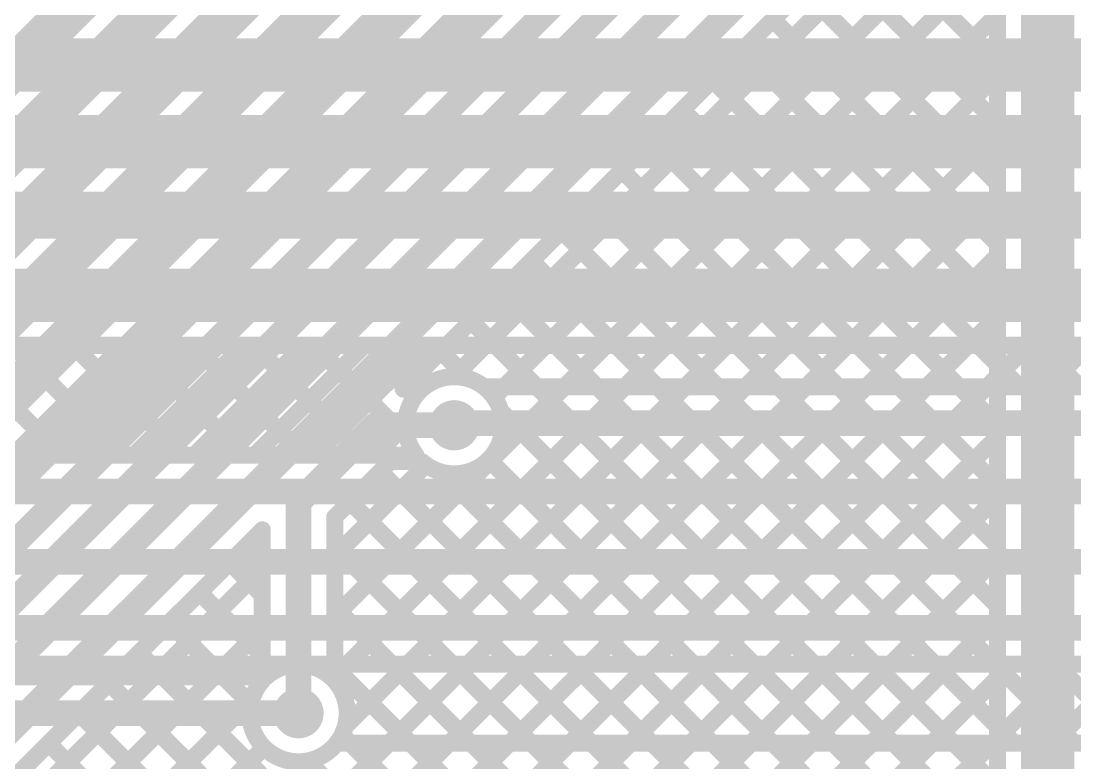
# Model space of a CAD drawing. Header units: millimetres. Extents: x 0 to 214, y 0 to 214.
# Drawn here: x 4.466 to 4.9598, y 2.4907 to 2.8385 of the extents above; entities that cross this region are included whole.
import ezdxf

# ---------------------------------------------------------------- set-up
doc = ezdxf.new("R2010")
doc.units = ezdxf.units.MM
doc.header["$MEASUREMENT"] = 0
for name, color, linetype in [('BottomLayer', 5, 'Continuous'), ('BottomSolder', 6, 'Continuous'), ('TopLayer', 1, 'Continuous'), ('TopSolder', 216, 'Continuous'), ('ViaHoleLayer', 16, 'Continuous')]:
    doc.layers.add(name, color=color, linetype=linetype)

msp = doc.modelspace()

# ---------------------------------------------------------------- hatches: boundary and pattern name
at = {"layer": 'BottomLayer'}
h = msp.add_hatch(color=5, dxfattribs=at)
edge = h.paths.add_edge_path()
edge.add_arc((4.669, 2.649), 0.01181, 0, 360)
h = msp.add_hatch(color=5, dxfattribs=at)
edge = h.paths.add_edge_path()
edge.add_arc((4.596, 2.514), 0.01181, 0, 360)
at = {"layer": 'BottomSolder'}
h = msp.add_hatch(color=6, dxfattribs=at)
edge = h.paths.add_edge_path()
edge.add_arc((4.669, 2.649), 0.00991, 0, 360)
h = msp.add_hatch(color=6, dxfattribs=at)
edge = h.paths.add_edge_path()
edge.add_arc((4.596, 2.514), 0.00991, 0, 360)
at = {"layer": 'TopLayer'}
h = msp.add_hatch(color=1, dxfattribs=at)
edge = h.paths.add_edge_path()
edge.add_arc((4.669, 2.649), 0.01181, 0, 360)
h = msp.add_hatch(color=1, dxfattribs=at)
edge = h.paths.add_edge_path()
edge.add_arc((4.596, 2.514), 0.01181, 0, 360)
at = {"layer": 'TopSolder'}
h = msp.add_hatch(color=216, dxfattribs=at)
edge = h.paths.add_edge_path()
edge.add_arc((4.669, 2.649), 0.00991, 0, 360)
h = msp.add_hatch(color=216, dxfattribs=at)
edge = h.paths.add_edge_path()
edge.add_arc((4.596, 2.514), 0.00991, 0, 360)
at = {"layer": 'ViaHoleLayer'}
h = msp.add_hatch(color=16, dxfattribs=at)
edge = h.paths.add_edge_path()
edge.add_arc((4.669, 2.649), 0.00591, 0, 360)
h = msp.add_hatch(color=16, dxfattribs=at)
edge = h.paths.add_edge_path()
edge.add_arc((4.596, 2.514), 0.00591, 0, 360)

# ---------------------------------------------------------------- linework, layer by layer
at = {"layer": 'BottomLayer'}
for points, const_width in [([(3.664, 2.818), (5.666, 2.818)], 0.025), ([(3.652, 2.782), (5.649, 2.782)], 0.025), ([(3.6325, 2.7475), (5.4035, 2.7475)], 0.022), ([(3.647, 2.71), (5.274, 2.71)], 0.025), ([(3.65673, 2.6865), (5.26427, 2.6865)], 0.008), ([(4.43366, 2.6865), (4.48516, 2.635)], 0.008), ([(4.43405, 2.635), (4.48555, 2.6865)], 0.008), ([(4.46195, 2.6865), (4.51345, 2.635)], 0.008), ([(4.46234, 2.635), (4.51384, 2.6865)], 0.008), ([(4.49023, 2.6865), (4.54173, 2.635)], 0.008), ([(4.49062, 2.635), (4.54212, 2.6865)], 0.008), ([(4.51851, 2.6865), (4.57001, 2.635)], 0.008), ([(4.51891, 2.635), (4.57041, 2.6865)], 0.008), ([(4.5468, 2.6865), (4.5983, 2.635)], 0.008), ([(4.54719, 2.635), (4.59869, 2.6865)], 0.008), ([(4.57508, 2.6865), (4.62658, 2.635)], 0.008), ([(4.57547, 2.635), (4.62697, 2.6865)], 0.008), ([(4.60337, 2.6865), (4.64704, 2.64283)], 0.008), ([(4.60376, 2.635), (4.65526, 2.6865)], 0.008), ([(4.63165, 2.6865), (4.65295, 2.66521)], 0.008), ([(4.65994, 2.6865), (4.6756, 2.67084)], 0.008), ([(4.66885, 2.67181), (4.68354, 2.6865)], 0.008), ([(4.68822, 2.6865), (4.70772, 2.667)], 0.008), ([(4.69233, 2.667), (4.71183, 2.6865)], 0.008), ([(4.7165, 2.6865), (4.736, 2.667)], 0.008), ([(4.72061, 2.667), (4.74011, 2.6865)], 0.008), ([(4.74479, 2.6865), (4.76429, 2.667)], 0.008), ([(4.7489, 2.667), (4.7684, 2.6865)], 0.008), ([(4.77307, 2.6865), (4.79257, 2.667)], 0.008), ([(4.77718, 2.667), (4.79668, 2.6865)], 0.008), ([(4.80136, 2.6865), (4.82086, 2.667)], 0.008), ([(4.80546, 2.667), (4.82496, 2.6865)], 0.008), ([(4.82964, 2.6865), (4.84914, 2.667)], 0.008), ([(4.83375, 2.667), (4.85325, 2.6865)], 0.008), ([(4.85793, 2.6865), (4.87743, 2.667)], 0.008), ([(4.86203, 2.667), (4.88153, 2.6865)], 0.008), ([(4.88621, 2.6865), (4.90571, 2.667)], 0.008), ([(4.89032, 2.667), (4.90982, 2.6865)], 0.008), ([(4.91449, 2.6865), (4.93399, 2.667)], 0.008), ([(4.9186, 2.667), (4.9381, 2.6865)], 0.008), ([(4.94278, 2.6865), (4.96228, 2.667)], 0.008), ([(4.94689, 2.667), (4.96639, 2.6865)], 0.008), ([(4.68301, 2.667), (4.97329, 2.667)], 0.008), ([(4.63204, 2.635), (4.64619, 2.64915)], 0.008), ([(4.669, 2.65), (4.9885, 2.65)], 0.012), ([(4.125, 2.635), (4.65099, 2.635)], 0.008), ([(4.125, 2.618), (4.998, 2.618)], 0.012), ([(4.125, 2.585), (5.0077, 2.585)], 0.012), ([(4.131, 2.554), (5.018, 2.554)], 0.012), ([(4.13804, 2.537), (5.018, 2.537)], 0.008), ([(4.47002, 2.537), (4.47602, 2.531)], 0.008), ([(4.47147, 2.531), (4.47747, 2.537)], 0.008), ([(4.49831, 2.537), (4.50431, 2.531)], 0.008), ([(4.49976, 2.531), (4.50576, 2.537)], 0.008), ([(4.52659, 2.537), (4.53259, 2.531)], 0.008), ([(4.52804, 2.531), (4.53404, 2.537)], 0.008), ([(4.55488, 2.537), (4.56088, 2.531)], 0.008), ([(4.55633, 2.531), (4.56233, 2.537)], 0.008), ([(4.58316, 2.537), (4.58577, 2.53439)], 0.008), ([(4.61145, 2.537), (4.64845, 2.5)], 0.008), ([(4.61208, 2.53018), (4.6189, 2.537)], 0.008), ([(4.61794, 2.50776), (4.64718, 2.537)], 0.008), ([(4.63846, 2.5), (4.67546, 2.537)], 0.008), ([(4.63973, 2.537), (4.67673, 2.5)], 0.008), ([(4.66675, 2.5), (4.70375, 2.537)], 0.008), ([(4.66801, 2.537), (4.70501, 2.5)], 0.008), ([(4.69503, 2.5), (4.73203, 2.537)], 0.008), ([(4.6963, 2.537), (4.7333, 2.5)], 0.008), ([(4.72332, 2.5), (4.76032, 2.537)], 0.008), ([(4.72458, 2.537), (4.76158, 2.5)], 0.008), ([(4.7516, 2.5), (4.7886, 2.537)], 0.008), ([(4.75287, 2.537), (4.78987, 2.5)], 0.008), ([(4.77989, 2.5), (4.81689, 2.537)], 0.008), ([(4.78115, 2.537), (4.81815, 2.5)], 0.008), ([(4.80817, 2.5), (4.84517, 2.537)], 0.008), ([(4.80944, 2.537), (4.84644, 2.5)], 0.008), ([(4.83645, 2.5), (4.87345, 2.537)], 0.008), ([(4.83772, 2.537), (4.87472, 2.5)], 0.008), ([(4.86474, 2.5), (4.90174, 2.537)], 0.008), ([(4.866, 2.537), (4.903, 2.5)], 0.008), ([(4.89302, 2.5), (4.93002, 2.537)], 0.008), ([(4.89429, 2.537), (4.93129, 2.5)], 0.008), ([(4.92131, 2.5), (4.95831, 2.537)], 0.008), ([(4.92257, 2.537), (4.95957, 2.5)], 0.008), ([(4.94959, 2.5), (4.98659, 2.537)], 0.008), ([(4.95086, 2.537), (4.98786, 2.5)], 0.008), ([(4.13204, 2.531), (4.58079, 2.531)], 0.008), ([(4.13, 2.514), (4.596, 2.514)], 0.012), ([(4.61401, 2.5), (5.05896, 2.5)], 0.008), ([(4.61639, 2.50377), (4.62016, 2.5)], 0.008)]:
    msp.add_lwpolyline(points, dxfattribs=dict(at, const_width=const_width))
for points, const_width in [([(4.48355, 2.6865, 1), (4.48755, 2.6865, 1)], 0.004), ([(4.48823, 2.6865, 1), (4.49223, 2.6865, 1)], 0.004), ([(4.51184, 2.6865, 1), (4.51584, 2.6865, 1)], 0.004), ([(4.51651, 2.6865, 1), (4.52051, 2.6865, 1)], 0.004), ([(4.54012, 2.6865, 1), (4.54412, 2.6865, 1)], 0.004), ([(4.5448, 2.6865, 1), (4.5488, 2.6865, 1)], 0.004), ([(4.56841, 2.6865, 1), (4.57241, 2.6865, 1)], 0.004), ([(4.57308, 2.6865, 1), (4.57708, 2.6865, 1)], 0.004), ([(4.59669, 2.6865, 1), (4.60069, 2.6865, 1)], 0.004), ([(4.60137, 2.6865, 1), (4.60537, 2.6865, 1)], 0.004), ([(4.62497, 2.6865, 1), (4.62897, 2.6865, 1)], 0.004), ([(4.62965, 2.6865, 1), (4.63365, 2.6865, 1)], 0.004), ([(4.65326, 2.6865, 1), (4.65726, 2.6865, 1)], 0.004), ([(4.65794, 2.6865, 1), (4.66194, 2.6865, 1)], 0.004), ([(4.68154, 2.6865, 1), (4.68554, 2.6865, 1)], 0.004), ([(4.68622, 2.6865, 1), (4.69022, 2.6865, 1)], 0.004), ([(4.70983, 2.6865, 1), (4.71383, 2.6865, 1)], 0.004), ([(4.7145, 2.6865, 1), (4.7185, 2.6865, 1)], 0.004), ([(4.73811, 2.6865, 1), (4.74211, 2.6865, 1)], 0.004), ([(4.74279, 2.6865, 1), (4.74679, 2.6865, 1)], 0.004), ([(4.7664, 2.6865, 1), (4.7704, 2.6865, 1)], 0.004), ([(4.77107, 2.6865, 1), (4.77507, 2.6865, 1)], 0.004), ([(4.79468, 2.6865, 1), (4.79868, 2.6865, 1)], 0.004), ([(4.79936, 2.6865, 1), (4.80336, 2.6865, 1)], 0.004), ([(4.82296, 2.6865, 1), (4.82696, 2.6865, 1)], 0.004), ([(4.82764, 2.6865, 1), (4.83164, 2.6865, 1)], 0.004), ([(4.85125, 2.6865, 1), (4.85525, 2.6865, 1)], 0.004), ([(4.85593, 2.6865, 1), (4.85993, 2.6865, 1)], 0.004), ([(4.87953, 2.6865, 1), (4.88353, 2.6865, 1)], 0.004), ([(4.88421, 2.6865, 1), (4.88821, 2.6865, 1)], 0.004), ([(4.90782, 2.6865, 1), (4.91182, 2.6865, 1)], 0.004), ([(4.91249, 2.6865, 1), (4.91649, 2.6865, 1)], 0.004), ([(4.9361, 2.6865, 1), (4.9401, 2.6865, 1)], 0.004), ([(4.94078, 2.6865, 1), (4.94478, 2.6865, 1)], 0.004), ([(4.66685, 2.67181, 1), (4.67085, 2.67181, 1)], 0.004), ([(4.6736, 2.67084, 1), (4.6776, 2.67084, 1)], 0.004), ([(4.65095, 2.66521, 1), (4.65495, 2.66521, 1)], 0.004), ([(4.68101, 2.667, 1), (4.68501, 2.667, 1)], 0.004), ([(4.68101, 2.667, 1), (4.68501, 2.667, 1)], 0.004), ([(4.69033, 2.667, 1), (4.69433, 2.667, 1)], 0.004), ([(4.70572, 2.667, 1), (4.70972, 2.667, 1)], 0.004), ([(4.71861, 2.667, 1), (4.72261, 2.667, 1)], 0.004), ([(4.734, 2.667, 1), (4.738, 2.667, 1)], 0.004), ([(4.7469, 2.667, 1), (4.7509, 2.667, 1)], 0.004), ([(4.76229, 2.667, 1), (4.76629, 2.667, 1)], 0.004), ([(4.77518, 2.667, 1), (4.77918, 2.667, 1)], 0.004), ([(4.79057, 2.667, 1), (4.79457, 2.667, 1)], 0.004), ([(4.80346, 2.667, 1), (4.80746, 2.667, 1)], 0.004), ([(4.81886, 2.667, 1), (4.82286, 2.667, 1)], 0.004), ([(4.83175, 2.667, 1), (4.83575, 2.667, 1)], 0.004), ([(4.84714, 2.667, 1), (4.85114, 2.667, 1)], 0.004), ([(4.86003, 2.667, 1), (4.86403, 2.667, 1)], 0.004), ([(4.87543, 2.667, 1), (4.87943, 2.667, 1)], 0.004), ([(4.88832, 2.667, 1), (4.89232, 2.667, 1)], 0.004), ([(4.90371, 2.667, 1), (4.90771, 2.667, 1)], 0.004), ([(4.9166, 2.667, 1), (4.9206, 2.667, 1)], 0.004), ([(4.93199, 2.667, 1), (4.93599, 2.667, 1)], 0.004), ([(4.94489, 2.667, 1), (4.94889, 2.667, 1)], 0.004), ([(4.96028, 2.667, 1), (4.96428, 2.667, 1)], 0.004), ([(4.64419, 2.64915, 1), (4.64819, 2.64915, 1)], 0.004), ([(4.666, 2.65, 1), (4.672, 2.65, 1)], 0.006), ([(4.64504, 2.64283, 1), (4.64904, 2.64283, 1)], 0.004), ([(4.46034, 2.635, 1), (4.46434, 2.635, 1)], 0.004), ([(4.48316, 2.635, 1), (4.48716, 2.635, 1)], 0.004), ([(4.48862, 2.635, 1), (4.49262, 2.635, 1)], 0.004), ([(4.51145, 2.635, 1), (4.51545, 2.635, 1)], 0.004), ([(4.51691, 2.635, 1), (4.52091, 2.635, 1)], 0.004), ([(4.53973, 2.635, 1), (4.54373, 2.635, 1)], 0.004), ([(4.54519, 2.635, 1), (4.54919, 2.635, 1)], 0.004), ([(4.56801, 2.635, 1), (4.57201, 2.635, 1)], 0.004), ([(4.57347, 2.635, 1), (4.57747, 2.635, 1)], 0.004), ([(4.5963, 2.635, 1), (4.6003, 2.635, 1)], 0.004), ([(4.60176, 2.635, 1), (4.60576, 2.635, 1)], 0.004), ([(4.62458, 2.635, 1), (4.62858, 2.635, 1)], 0.004), ([(4.63004, 2.635, 1), (4.63404, 2.635, 1)], 0.004), ([(4.64899, 2.635, 1), (4.65299, 2.635, 1)], 0.004), ([(4.64899, 2.635, 1), (4.65299, 2.635, 1)], 0.004), ([(4.46802, 2.537, 1), (4.47202, 2.537, 1)], 0.004), ([(4.47547, 2.537, 1), (4.47947, 2.537, 1)], 0.004), ([(4.49631, 2.537, 1), (4.50031, 2.537, 1)], 0.004), ([(4.50376, 2.537, 1), (4.50776, 2.537, 1)], 0.004), ([(4.52459, 2.537, 1), (4.52859, 2.537, 1)], 0.004), ([(4.53204, 2.537, 1), (4.53604, 2.537, 1)], 0.004), ([(4.55288, 2.537, 1), (4.55688, 2.537, 1)], 0.004), ([(4.56033, 2.537, 1), (4.56433, 2.537, 1)], 0.004), ([(4.58116, 2.537, 1), (4.58516, 2.537, 1)], 0.004), ([(4.60945, 2.537, 1), (4.61345, 2.537, 1)], 0.004), ([(4.6169, 2.537, 1), (4.6209, 2.537, 1)], 0.004), ([(4.63773, 2.537, 1), (4.64173, 2.537, 1)], 0.004), ([(4.64518, 2.537, 1), (4.64918, 2.537, 1)], 0.004), ([(4.66601, 2.537, 1), (4.67001, 2.537, 1)], 0.004), ([(4.67346, 2.537, 1), (4.67746, 2.537, 1)], 0.004), ([(4.6943, 2.537, 1), (4.6983, 2.537, 1)], 0.004), ([(4.70175, 2.537, 1), (4.70575, 2.537, 1)], 0.004), ([(4.72258, 2.537, 1), (4.72658, 2.537, 1)], 0.004), ([(4.73003, 2.537, 1), (4.73403, 2.537, 1)], 0.004), ([(4.75087, 2.537, 1), (4.75487, 2.537, 1)], 0.004), ([(4.75832, 2.537, 1), (4.76232, 2.537, 1)], 0.004), ([(4.77915, 2.537, 1), (4.78315, 2.537, 1)], 0.004), ([(4.7866, 2.537, 1), (4.7906, 2.537, 1)], 0.004), ([(4.80744, 2.537, 1), (4.81144, 2.537, 1)], 0.004), ([(4.81489, 2.537, 1), (4.81889, 2.537, 1)], 0.004), ([(4.83572, 2.537, 1), (4.83972, 2.537, 1)], 0.004), ([(4.84317, 2.537, 1), (4.84717, 2.537, 1)], 0.004), ([(4.864, 2.537, 1), (4.868, 2.537, 1)], 0.004), ([(4.87145, 2.537, 1), (4.87545, 2.537, 1)], 0.004), ([(4.89229, 2.537, 1), (4.89629, 2.537, 1)], 0.004), ([(4.89974, 2.537, 1), (4.90374, 2.537, 1)], 0.004), ([(4.92057, 2.537, 1), (4.92457, 2.537, 1)], 0.004), ([(4.92802, 2.537, 1), (4.93202, 2.537, 1)], 0.004), ([(4.94886, 2.537, 1), (4.95286, 2.537, 1)], 0.004), ([(4.95631, 2.537, 1), (4.96031, 2.537, 1)], 0.004), ([(4.46947, 2.531, 1), (4.47347, 2.531, 1)], 0.004), ([(4.47402, 2.531, 1), (4.47802, 2.531, 1)], 0.004), ([(4.49776, 2.531, 1), (4.50176, 2.531, 1)], 0.004), ([(4.50231, 2.531, 1), (4.50631, 2.531, 1)], 0.004), ([(4.52604, 2.531, 1), (4.53004, 2.531, 1)], 0.004), ([(4.53059, 2.531, 1), (4.53459, 2.531, 1)], 0.004), ([(4.55433, 2.531, 1), (4.55833, 2.531, 1)], 0.004), ([(4.55888, 2.531, 1), (4.56288, 2.531, 1)], 0.004), ([(4.57879, 2.531, 1), (4.58279, 2.531, 1)], 0.004), ([(4.57879, 2.531, 1), (4.58279, 2.531, 1)], 0.004), ([(4.58377, 2.53439, 1), (4.58777, 2.53439, 1)], 0.004), ([(4.61008, 2.53018, 1), (4.61408, 2.53018, 1)], 0.004), ([(4.593, 2.514, 1), (4.599, 2.514, 1)], 0.006), ([(4.61681, 2.514, 1), (4.62081, 2.514, 1)], 0.004), ([(4.61681, 2.514, 1), (4.62081, 2.514, 1)], 0.004), ([(4.61594, 2.50776, 1), (4.61994, 2.50776, 1)], 0.004), ([(4.61201, 2.5, 1), (4.61601, 2.5, 1)], 0.004), ([(4.61201, 2.5, 1), (4.61601, 2.5, 1)], 0.004), ([(4.61439, 2.50377, 1), (4.61839, 2.50377, 1)], 0.004), ([(4.61816, 2.5, 1), (4.62216, 2.5, 1)], 0.004), ([(4.63646, 2.5, 1), (4.64046, 2.5, 1)], 0.004), ([(4.64645, 2.5, 1), (4.65045, 2.5, 1)], 0.004), ([(4.66475, 2.5, 1), (4.66875, 2.5, 1)], 0.004), ([(4.67473, 2.5, 1), (4.67873, 2.5, 1)], 0.004), ([(4.69303, 2.5, 1), (4.69703, 2.5, 1)], 0.004), ([(4.70301, 2.5, 1), (4.70701, 2.5, 1)], 0.004), ([(4.72132, 2.5, 1), (4.72532, 2.5, 1)], 0.004), ([(4.7313, 2.5, 1), (4.7353, 2.5, 1)], 0.004), ([(4.7496, 2.5, 1), (4.7536, 2.5, 1)], 0.004), ([(4.75958, 2.5, 1), (4.76358, 2.5, 1)], 0.004), ([(4.77789, 2.5, 1), (4.78189, 2.5, 1)], 0.004), ([(4.78787, 2.5, 1), (4.79187, 2.5, 1)], 0.004), ([(4.80617, 2.5, 1), (4.81017, 2.5, 1)], 0.004), ([(4.81615, 2.5, 1), (4.82015, 2.5, 1)], 0.004), ([(4.83445, 2.5, 1), (4.83845, 2.5, 1)], 0.004), ([(4.84444, 2.5, 1), (4.84844, 2.5, 1)], 0.004), ([(4.86274, 2.5, 1), (4.86674, 2.5, 1)], 0.004), ([(4.87272, 2.5, 1), (4.87672, 2.5, 1)], 0.004), ([(4.89102, 2.5, 1), (4.89502, 2.5, 1)], 0.004), ([(4.901, 2.5, 1), (4.905, 2.5, 1)], 0.004), ([(4.91931, 2.5, 1), (4.92331, 2.5, 1)], 0.004), ([(4.92929, 2.5, 1), (4.93329, 2.5, 1)], 0.004), ([(4.94759, 2.5, 1), (4.95159, 2.5, 1)], 0.004), ([(4.95757, 2.5, 1), (4.96157, 2.5, 1)], 0.004)]:
    msp.add_lwpolyline(points, format="xyb", close=True, dxfattribs=dict(at, const_width=const_width))
at = {"layer": 'BottomLayer', "const_width": 0.008}
for points in [[(4.65099, 2.635, -0.882853), (4.68301, 2.667)], [(4.58079, 2.531, -0.648286), (4.61881, 2.514)], [(4.61881, 2.514, -0.166716), (4.61401, 2.5)]]:
    msp.add_lwpolyline(points, format="xyb", dxfattribs=at)
at = {"layer": 'TopLayer'}
for points, const_width in [([(4.4315, 2.824), (5.589, 3.9815)], 0.02), ([(4.43868, 2.793), (5.626, 3.98032)], 0.02), ([(4.44387, 2.76), (5.47787, 3.794)], 0.02), ([(4.42967, 2.70762), (5.48805, 3.766)], 0.02), ([(4.40224, 2.642), (5.49924, 3.739)], 0.02), ([(4.40142, 2.603), (5.51042, 3.712)], 0.02), ([(4.3956, 2.559), (5.5216, 3.685)], 0.02), ([(4.28913, 2.42), (5.53013, 3.661)], 0.012), ([(4.288, 2.392), (5.52378, 3.62778)], 0.012), ([(4.255, 2.33), (4.941, 3.016)], 0.012), ([(4.257, 2.302), (4.942, 2.987)], 0.012), ([(4.64504, 2.666), (4.94904, 2.97)], 0.008), ([(4.947, 2.451), (4.947, 2.9317)], 0.025), ([(4.9235, 2.451), (4.9235, 2.9317)], 0.008), ([(4.66885, 2.67181), (4.9235, 2.92646)], 0.008), ([(4.68757, 2.66224), (4.9235, 2.89817)], 0.008), ([(4.86073, 2.88169), (4.9235, 2.81892)], 0.008), ([(4.613, 2.55939), (4.9235, 2.86989)], 0.008), ([(4.84659, 2.86755), (4.9235, 2.79063)], 0.008), ([(4.83244, 2.8534), (4.9235, 2.76235)], 0.008), ([(4.613, 2.5311), (4.9235, 2.8416)], 0.008), ([(4.8183, 2.83926), (4.9235, 2.73406)], 0.008), ([(4.80416, 2.82512), (4.9235, 2.70578)], 0.008), ([(4.61794, 2.50776), (4.9235, 2.81332)], 0.008), ([(4.79002, 2.81098), (4.9235, 2.67749)], 0.008), ([(4.77588, 2.79683), (4.9235, 2.64921)], 0.008), ([(3.97757, 1.8391), (4.9235, 2.78504)], 0.008), ([(4.76173, 2.78269), (4.9235, 2.62093)], 0.008), ([(4.74759, 2.76855), (4.9235, 2.59264)], 0.008), ([(4.00585, 1.8391), (4.9235, 2.75675)], 0.008), ([(4.73345, 2.75441), (4.9235, 2.56436)], 0.008), ([(4.71931, 2.74027), (4.9235, 2.53607)], 0.008), ([(4.03414, 1.8391), (4.9235, 2.72847)], 0.008), ([(4.70517, 2.72612), (4.9235, 2.50779)], 0.008), ([(4.69102, 2.71198), (4.9235, 2.4795)], 0.008), ([(4.06242, 1.8391), (4.9235, 2.70018)], 0.008), ([(4.67688, 2.69784), (4.9235, 2.45122)], 0.008), ([(4.66274, 2.6837), (4.6756, 2.67084)], 0.008), ([(4.09071, 1.8391), (4.9235, 2.6719)], 0.008), ([(4.6486, 2.66955), (4.65215, 2.666)], 0.008), ([(4.64504, 2.666), (4.65379, 2.666)], 0.008), ([(4.69084, 2.6556), (5.25463, 2.09181)], 0.008), ([(4.596, 2.613), (4.632, 2.649)], 0.012), ([(4.632, 2.649), (4.669, 2.649)], 0.012), ([(4.11899, 1.8391), (4.9235, 2.64361)], 0.008), ([(4.613, 2.60596), (4.63904, 2.632)], 0.008), ([(4.613, 2.58767), (4.65576, 2.63043)], 0.008), ([(4.63904, 2.632), (4.65379, 2.632)], 0.008), ([(4.68521, 2.63295), (5.25463, 2.06352)], 0.008), ([(4.63431, 2.62727), (5.25463, 2.00695)], 0.008), ([(4.66283, 2.62704), (5.25463, 2.03524)], 0.008), ([(4.14727, 1.8391), (4.9235, 2.61533)], 0.008), ([(4.596, 2.514), (4.596, 2.613)], 0.012), ([(4.62017, 2.61313), (5.25463, 1.97867)], 0.008), ([(4.613, 2.52921), (4.613, 2.60596)], 0.008), ([(4.26904, 2.29), (4.579, 2.59996)], 0.008), ([(4.579, 2.52921), (4.579, 2.59996)], 0.008), ([(4.613, 2.59201), (5.25463, 1.95038)], 0.008), ([(4.17556, 1.8391), (4.9235, 2.58705)], 0.008), ([(4.56374, 2.5847), (4.579, 2.56945)], 0.008), ([(3.83615, 1.8391), (4.579, 2.58196)], 0.008), ([(4.5496, 2.57056), (4.579, 2.54116)], 0.008), ([(4.613, 2.56373), (5.24725, 1.92948)], 0.008), ([(4.20384, 1.8391), (4.9235, 2.55876)], 0.008), ([(4.53546, 2.55642), (4.57359, 2.51828)], 0.008), ([(3.86443, 1.8391), (4.579, 2.55367)], 0.008), ([(4.52132, 2.54228), (5.19068, 1.87291)], 0.008), ([(4.613, 2.53545), (5.23311, 1.91534)], 0.008), ([(4.23213, 1.8391), (4.9235, 2.53048)], 0.008), ([(4.50718, 2.52813), (5.17654, 1.85877)], 0.008), ([(3.89272, 1.8391), (4.57414, 2.52053)], 0.008), ([(4.49303, 2.51399), (5.1624, 1.84463)], 0.008), ([(4.26041, 1.8391), (4.9235, 2.50219)], 0.008), ([(4.61639, 2.50377), (5.21896, 1.9012)], 0.008), ([(3.921, 1.8391), (4.57982, 2.49792)], 0.008), ([(4.47889, 2.49985), (5.14825, 1.83049)], 0.008), ([(3.94928, 1.8391), (4.60224, 2.49206)], 0.008), ([(4.60028, 2.49159), (5.20482, 1.88706)], 0.008)]:
    msp.add_lwpolyline(points, dxfattribs=dict(at, const_width=const_width))
for points, const_width in [([(4.9215, 2.8416, 1), (4.9255, 2.8416, 1)], 0.004), ([(4.8163, 2.83926, 1), (4.8203, 2.83926, 1)], 0.004), ([(4.80216, 2.82512, 1), (4.80616, 2.82512, 1)], 0.004), ([(4.9215, 2.81892, 1), (4.9255, 2.81892, 1)], 0.004), ([(4.9215, 2.81332, 1), (4.9255, 2.81332, 1)], 0.004), ([(4.78802, 2.81098, 1), (4.79202, 2.81098, 1)], 0.004), ([(4.77388, 2.79683, 1), (4.77788, 2.79683, 1)], 0.004), ([(4.9215, 2.79063, 1), (4.9255, 2.79063, 1)], 0.004), ([(4.75973, 2.78269, 1), (4.76373, 2.78269, 1)], 0.004), ([(4.9215, 2.78504, 1), (4.9255, 2.78504, 1)], 0.004), ([(4.74559, 2.76855, 1), (4.74959, 2.76855, 1)], 0.004), ([(4.9215, 2.76235, 1), (4.9255, 2.76235, 1)], 0.004), ([(4.9215, 2.75675, 1), (4.9255, 2.75675, 1)], 0.004), ([(4.73145, 2.75441, 1), (4.73545, 2.75441, 1)], 0.004), ([(4.71731, 2.74027, 1), (4.72131, 2.74027, 1)], 0.004), ([(4.9215, 2.73406, 1), (4.9255, 2.73406, 1)], 0.004), ([(4.9215, 2.72847, 1), (4.9255, 2.72847, 1)], 0.004), ([(4.70317, 2.72612, 1), (4.70717, 2.72612, 1)], 0.004), ([(4.68902, 2.71198, 1), (4.69302, 2.71198, 1)], 0.004), ([(4.9215, 2.70578, 1), (4.9255, 2.70578, 1)], 0.004), ([(4.67488, 2.69784, 1), (4.67888, 2.69784, 1)], 0.004), ([(4.9215, 2.70018, 1), (4.9255, 2.70018, 1)], 0.004), ([(4.66074, 2.6837, 1), (4.66474, 2.6837, 1)], 0.004), ([(4.9215, 2.67749, 1), (4.9255, 2.67749, 1)], 0.004), ([(4.6466, 2.66955, 1), (4.6506, 2.66955, 1)], 0.004), ([(4.66685, 2.67181, 1), (4.67085, 2.67181, 1)], 0.004), ([(4.6736, 2.67084, 1), (4.6776, 2.67084, 1)], 0.004), ([(4.9215, 2.6719, 1), (4.9255, 2.6719, 1)], 0.004), ([(4.64304, 2.666, 1), (4.64704, 2.666, 1)], 0.004), ([(4.64304, 2.666, 1), (4.64704, 2.666, 1)], 0.004), ([(4.65015, 2.666, 1), (4.65415, 2.666, 1)], 0.004), ([(4.65179, 2.666, 1), (4.65579, 2.666, 1)], 0.004), ([(4.65179, 2.666, 1), (4.65579, 2.666, 1)], 0.004), ([(4.68557, 2.66224, 1), (4.68957, 2.66224, 1)], 0.004), ([(4.68884, 2.6556, 1), (4.69284, 2.6556, 1)], 0.004), ([(4.629, 2.649, 1), (4.635, 2.649, 1)], 0.006), ([(4.629, 2.649, 1), (4.635, 2.649, 1)], 0.006), ([(4.666, 2.649, 1), (4.672, 2.649, 1)], 0.006), ([(4.68981, 2.649, 1), (4.69381, 2.649, 1)], 0.004), ([(4.68981, 2.649, 1), (4.69381, 2.649, 1)], 0.004), ([(4.9215, 2.64921, 1), (4.9255, 2.64921, 1)], 0.004), ([(4.9215, 2.64361, 1), (4.9255, 2.64361, 1)], 0.004), ([(4.63704, 2.632, 1), (4.64104, 2.632, 1)], 0.004), ([(4.63704, 2.632, 1), (4.64104, 2.632, 1)], 0.004), ([(4.65179, 2.632, 1), (4.65579, 2.632, 1)], 0.004), ([(4.65179, 2.632, 1), (4.65579, 2.632, 1)], 0.004), ([(4.65376, 2.63043, 1), (4.65776, 2.63043, 1)], 0.004), ([(4.68321, 2.63295, 1), (4.68721, 2.63295, 1)], 0.004), ([(4.63231, 2.62727, 1), (4.63631, 2.62727, 1)], 0.004), ([(4.66083, 2.62704, 1), (4.66483, 2.62704, 1)], 0.004), ([(4.9215, 2.62093, 1), (4.9255, 2.62093, 1)], 0.004), ([(4.593, 2.613, 1), (4.599, 2.613, 1)], 0.006), ([(4.593, 2.613, 1), (4.599, 2.613, 1)], 0.006), ([(4.9215, 2.61533, 1), (4.9255, 2.61533, 1)], 0.004), ([(4.61817, 2.61313, 1), (4.62217, 2.61313, 1)], 0.004), ([(4.611, 2.60596, 1), (4.615, 2.60596, 1)], 0.004), ([(4.611, 2.60596, 1), (4.615, 2.60596, 1)], 0.004), ([(4.577, 2.59996, 1), (4.581, 2.59996, 1)], 0.004), ([(4.577, 2.59996, 1), (4.581, 2.59996, 1)], 0.004), ([(4.611, 2.59201, 1), (4.615, 2.59201, 1)], 0.004), ([(4.9215, 2.59264, 1), (4.9255, 2.59264, 1)], 0.004), ([(4.56174, 2.5847, 1), (4.56574, 2.5847, 1)], 0.004), ([(4.611, 2.58767, 1), (4.615, 2.58767, 1)], 0.004), ([(4.9215, 2.58705, 1), (4.9255, 2.58705, 1)], 0.004), ([(4.577, 2.58196, 1), (4.581, 2.58196, 1)], 0.004), ([(4.5476, 2.57056, 1), (4.5516, 2.57056, 1)], 0.004), ([(4.577, 2.56945, 1), (4.581, 2.56945, 1)], 0.004), ([(4.9215, 2.56436, 1), (4.9255, 2.56436, 1)], 0.004), ([(4.611, 2.56373, 1), (4.615, 2.56373, 1)], 0.004), ([(4.611, 2.55939, 1), (4.615, 2.55939, 1)], 0.004), ([(4.53346, 2.55642, 1), (4.53746, 2.55642, 1)], 0.004), ([(4.9215, 2.55876, 1), (4.9255, 2.55876, 1)], 0.004), ([(4.577, 2.55367, 1), (4.581, 2.55367, 1)], 0.004), ([(4.51932, 2.54228, 1), (4.52332, 2.54228, 1)], 0.004), ([(4.577, 2.54116, 1), (4.581, 2.54116, 1)], 0.004), ([(4.611, 2.53545, 1), (4.615, 2.53545, 1)], 0.004), ([(4.9215, 2.53607, 1), (4.9255, 2.53607, 1)], 0.004), ([(4.611, 2.5311, 1), (4.615, 2.5311, 1)], 0.004), ([(4.9215, 2.53048, 1), (4.9255, 2.53048, 1)], 0.004), ([(4.50518, 2.52813, 1), (4.50918, 2.52813, 1)], 0.004), ([(4.577, 2.52921, 1), (4.581, 2.52921, 1)], 0.004), ([(4.577, 2.52921, 1), (4.581, 2.52921, 1)], 0.004), ([(4.611, 2.52921, 1), (4.615, 2.52921, 1)], 0.004), ([(4.611, 2.52921, 1), (4.615, 2.52921, 1)], 0.004), ([(4.57214, 2.52053, 1), (4.57614, 2.52053, 1)], 0.004), ([(4.57159, 2.51828, 1), (4.57559, 2.51828, 1)], 0.004), ([(4.593, 2.514, 1), (4.599, 2.514, 1)], 0.006), ([(4.49103, 2.51399, 1), (4.49503, 2.51399, 1)], 0.004), ([(4.61681, 2.514, 1), (4.62081, 2.514, 1)], 0.004), ([(4.61681, 2.514, 1), (4.62081, 2.514, 1)], 0.004), ([(4.61594, 2.50776, 1), (4.61994, 2.50776, 1)], 0.004), ([(4.9215, 2.50779, 1), (4.9255, 2.50779, 1)], 0.004), ([(4.61439, 2.50377, 1), (4.61839, 2.50377, 1)], 0.004), ([(4.9215, 2.50219, 1), (4.9255, 2.50219, 1)], 0.004), ([(4.47689, 2.49985, 1), (4.48089, 2.49985, 1)], 0.004), ([(4.57782, 2.49792, 1), (4.58182, 2.49792, 1)], 0.004), ([(4.59828, 2.49159, 1), (4.60228, 2.49159, 1)], 0.004), ([(4.60024, 2.49206, 1), (4.60424, 2.49206, 1)], 0.004)]:
    msp.add_lwpolyline(points, format="xyb", close=True, dxfattribs=dict(at, const_width=const_width))
at = {"layer": 'TopLayer', "const_width": 0.008}
for points in [[(4.65379, 2.666, -0.648286), (4.69181, 2.649)], [(4.69181, 2.649, -0.648286), (4.65379, 2.632)], [(4.61881, 2.514, -1.452551), (4.579, 2.52921)], [(4.613, 2.52921, -0.184522), (4.61881, 2.514)]]:
    msp.add_lwpolyline(points, format="xyb", dxfattribs=at)

doc.saveas('drawing.dxf')
